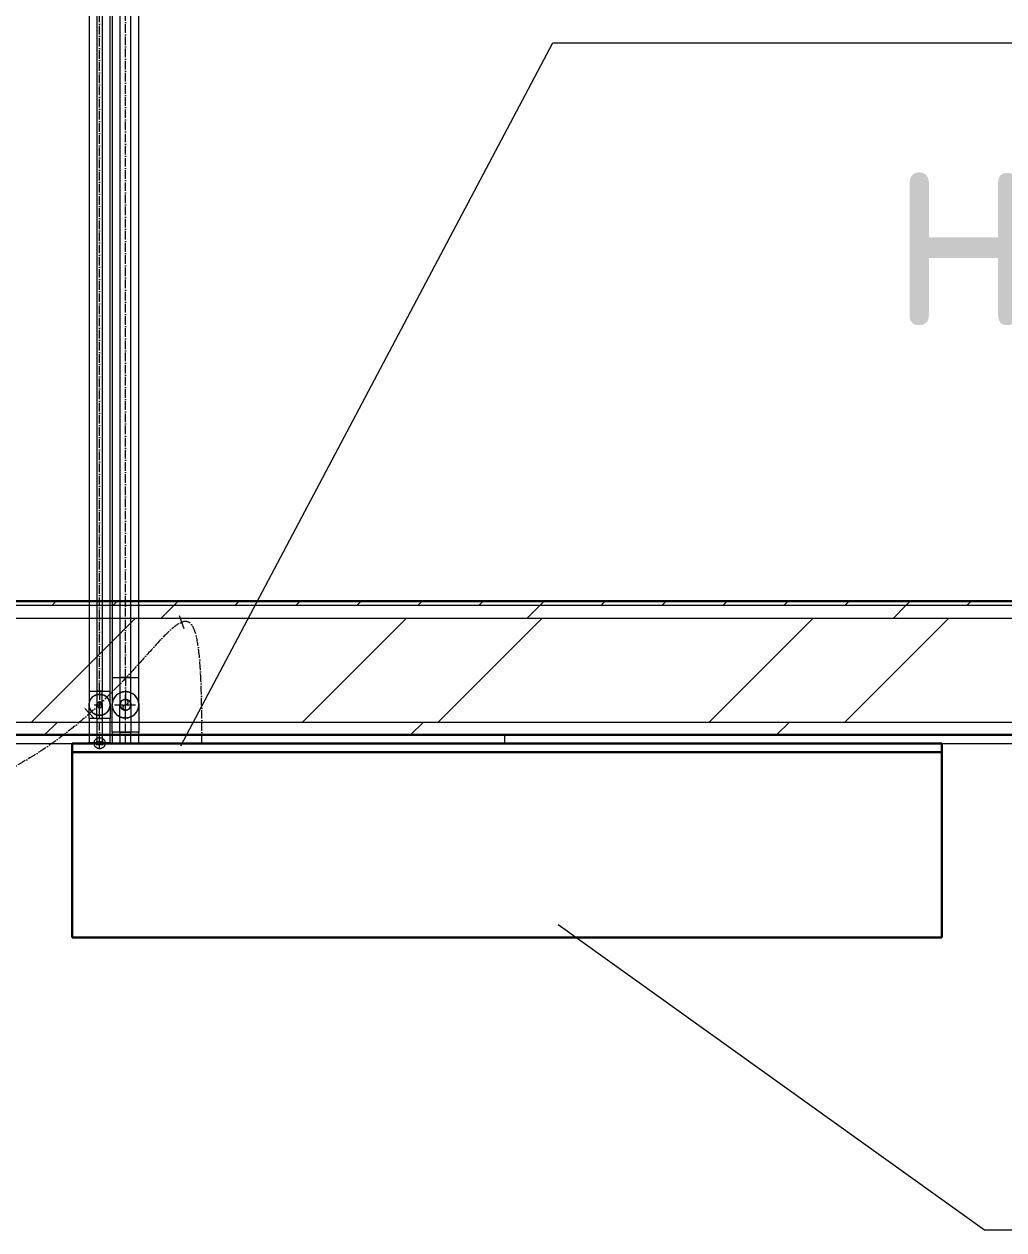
# Model space of a CAD drawing. Header units: millimetres. Extents: x -88595 to 880822, y -1054509 to -148035.
# Drawn here: x 173372 to 174507, y -280621 to -279223 of the extents above; entities that cross this region are included whole.
import ezdxf

# ---------------------------------------------------------------- set-up
doc = ezdxf.new("R2010")
doc.units = ezdxf.units.MM
doc.linetypes.add('$0$ADSK_Осевая', pattern=[14, 10, -2, 0, -2])
doc.linetypes.add('$3$ADSK_Осевая', pattern=[14, 10, -2, 0, -2])
for name, color, linetype, lineweight in [('Аннотация', 7, 'Continuous', 20), ('Изоляция', 7, 'Continuous', 18), ('Марки', 7, 'Continuous', 20), ('Оборудование', 7, 'Continuous', 18), ('Ограждение', 7, 'Continuous', 9), ('Стены наружные', 7, 'Continuous', 18), ('Стены штриховка', 7, 'Continuous', 9), ('Трубопровод', 7, 'Continuous', 18), ('Трубопроводы', 7, 'Continuous', 18)]:
    doc.layers.add(name, color=color, linetype=linetype, lineweight=lineweight)
doc.styles.add('$1$GOST Common', font='GOST_Common.ttf', dxfattribs={"width": 0.9, "height": 250})

# ---------------------------------------------------------------- blocks, each defined once
blk = doc.blocks.new('$0$ADSK_Настенный внутренний блок кондиционера1 - 1U24TL5FRA-A-3264667-В_Координация_1 этаж ОВ3')
at = {"layer": 'Оборудование', "color": 150, "lineweight": 30, "true_color": 0x0080ff}
for p, q in [((504, 0), (-504, 0)), ((-504, 0), (-504, -10)), ((504, -10), (504, 0)), ((-504, 0), (-504, -20)), ((-504, -195), (-504, -10)), ((504, -10), (-504, -10)), ((504, -20), (504, 0)), ((504, -10), (504, -195)), ((-504, -20), (-504, -155)), ((504, -155), (504, -20)), ((-504, -155), (-504, -225)), ((504, -225), (504, -155)), ((-504, -195), (-504, -225)), ((504, -225), (504, -195)), ((-504, -225), (504, -225))]:
    blk.add_line(p, q, dxfattribs=at)
blk = doc.blocks.new('$0$ADSK_МедьПайка_Отвод-гнутая труба - Отвод _гнутая труба_-94627-В_Координация_1 этаж ОВ3')
at = {"layer": 'Трубопроводы', "color": 190, "true_color": 0x8000ff}
for p, q in [((-16488.7, 18357.4), (-16488.7, 18354.2)), ((-16488.7, 18354.2), (-16488.7, 18351.1))]:
    blk.add_line(p, q, dxfattribs=at)
at = {"layer": 'Трубопроводы', "color": 190, "true_color": 0x8000ff, "flags": 128}
for points in [[(-16488.7, 18357.4), (-16488.1, 18357.4), (-16487.5, 18357.4), (-16486.8, 18357.4), (-16486.2, 18357.4), (-16485.6, 18357.4), (-16485, 18357.4), (-16484.3, 18357.4), (-16483.7, 18357.4), (-16483.1, 18357.4), (-16482.5, 18357.4), (-16482, 18357.4), (-16481.4, 18357.4), (-16480.8, 18357.4), (-16480.3, 18357.4), (-16479.8, 18357.4), (-16479.2, 18357.4), (-16478.7, 18357.4), (-16478.3, 18357.4), (-16477.8, 18357.4), (-16477.3, 18357.4), (-16476.9, 18357.4), (-16476.5, 18357.4), (-16476.1, 18357.4), (-16475.7, 18357.4), (-16475.4, 18357.4), (-16475, 18357.4), (-16474.7, 18357.4), (-16474.4, 18357.4), (-16474.2, 18357.4), (-16473.9, 18357.4), (-16473.7, 18357.4), (-16473.5, 18357.4), (-16473.3, 18357.4), (-16473.2, 18357.4), (-16473.1, 18357.4), (-16473, 18357.4), (-16472.9, 18357.4), (-16472.9, 18357.4), (-16472.9, 18357.4)], [(-16476, 18354.2), (-16476, 18354.4), (-16476, 18354.5), (-16476, 18354.6), (-16476, 18354.7), (-16476, 18354.9), (-16475.9, 18355), (-16475.9, 18355.1), (-16475.9, 18355.2), (-16475.8, 18355.4), (-16475.8, 18355.5), (-16475.7, 18355.6), (-16475.7, 18355.7), (-16475.6, 18355.8), (-16475.5, 18355.9), (-16475.5, 18356), (-16475.4, 18356.1), (-16475.3, 18356.2), (-16475.2, 18356.3), (-16475.2, 18356.4), (-16475.1, 18356.5), (-16475, 18356.6), (-16474.9, 18356.7), (-16474.8, 18356.8), (-16474.7, 18356.8), (-16474.6, 18356.9), (-16474.5, 18357), (-16474.3, 18357), (-16474.2, 18357.1), (-16474.1, 18357.1), (-16474, 18357.2), (-16473.9, 18357.2), (-16473.8, 18357.3), (-16473.6, 18357.3), (-16473.5, 18357.3), (-16473.4, 18357.4), (-16473.3, 18357.4), (-16473.1, 18357.4), (-16473, 18357.4), (-16472.9, 18357.4), (-16472.9, 18357.4)], [(-16472.9, 18357.4), (-16472.7, 18357.4), (-16472.6, 18357.4), (-16472.5, 18357.4), (-16472.3, 18357.4), (-16472.2, 18357.3), (-16472.1, 18357.3), (-16472, 18357.3), (-16471.9, 18357.2), (-16471.7, 18357.2), (-16471.6, 18357.2), (-16471.5, 18357.1), (-16471.4, 18357), (-16471.3, 18357), (-16471.2, 18356.9), (-16471.1, 18356.9), (-16471, 18356.8), (-16470.9, 18356.7), (-16470.8, 18356.6), (-16470.7, 18356.5), (-16470.6, 18356.4), (-16470.5, 18356.4), (-16470.4, 18356.3), (-16470.3, 18356.2), (-16470.2, 18356.1), (-16470.2, 18355.9), (-16470.1, 18355.8), (-16470.1, 18355.7), (-16470, 18355.6), (-16469.9, 18355.5), (-16469.9, 18355.4), (-16469.8, 18355.3), (-16469.8, 18355.1), (-16469.8, 18355), (-16469.7, 18354.9), (-16469.7, 18354.8), (-16469.7, 18354.6), (-16469.7, 18354.5), (-16469.7, 18354.4), (-16469.7, 18354.3), (-16469.7, 18354.2)], [(-16472.9, 18351.1), (-16472.9, 18351.1), (-16472.9, 18351.1), (-16473, 18351.1), (-16473.1, 18351.1), (-16473.2, 18351.1), (-16473.3, 18351.1), (-16473.5, 18351.1), (-16473.7, 18351.1), (-16473.9, 18351.1), (-16474.1, 18351.1), (-16474.4, 18351.1), (-16474.6, 18351.1), (-16474.9, 18351.1), (-16475.3, 18351.1), (-16475.6, 18351.1), (-16476, 18351.1), (-16476.4, 18351.1), (-16476.8, 18351.1), (-16477.2, 18351.1), (-16477.7, 18351.1), (-16478.1, 18351.1), (-16478.6, 18351.1), (-16479.1, 18351.1), (-16479.6, 18351.1), (-16480.1, 18351.1), (-16480.7, 18351.1), (-16481.2, 18351.1), (-16481.8, 18351.1), (-16482.4, 18351.1), (-16483, 18351.1), (-16483.6, 18351.1), (-16484.2, 18351.1), (-16484.8, 18351.1), (-16485.4, 18351.1), (-16486, 18351.1), (-16486.7, 18351.1), (-16487.3, 18351.1), (-16487.9, 18351.1), (-16488.6, 18351.1), (-16488.7, 18351.1)], [(-16472.9, 18351.1), (-16473, 18351.1), (-16473.1, 18351.1), (-16473.2, 18351.1), (-16473.4, 18351.1), (-16473.5, 18351.1), (-16473.6, 18351.1), (-16473.7, 18351.2), (-16473.8, 18351.2), (-16474, 18351.3), (-16474.1, 18351.3), (-16474.2, 18351.4), (-16474.3, 18351.4), (-16474.4, 18351.5), (-16474.5, 18351.5), (-16474.6, 18351.6), (-16474.7, 18351.7), (-16474.8, 18351.8), (-16474.9, 18351.8), (-16475, 18351.9), (-16475.1, 18352), (-16475.2, 18352.1), (-16475.3, 18352.2), (-16475.4, 18352.3), (-16475.5, 18352.4), (-16475.5, 18352.5), (-16475.6, 18352.6), (-16475.7, 18352.7), (-16475.7, 18352.8), (-16475.8, 18353), (-16475.8, 18353.1), (-16475.9, 18353.2), (-16475.9, 18353.3), (-16475.9, 18353.4), (-16476, 18353.6), (-16476, 18353.7), (-16476, 18353.8), (-16476, 18353.9), (-16476, 18354.1), (-16476, 18354.2), (-16476, 18354.2)], [(-16469.7, 18354.2), (-16469.7, 18354.1), (-16469.7, 18354), (-16469.7, 18353.9), (-16469.7, 18353.7), (-16469.7, 18353.6), (-16469.8, 18353.5), (-16469.8, 18353.4), (-16469.8, 18353.2), (-16469.9, 18353.1), (-16469.9, 18353), (-16470, 18352.9), (-16470, 18352.8), (-16470.1, 18352.7), (-16470.2, 18352.5), (-16470.2, 18352.4), (-16470.3, 18352.3), (-16470.4, 18352.2), (-16470.5, 18352.1), (-16470.5, 18352), (-16470.6, 18352), (-16470.7, 18351.9), (-16470.8, 18351.8), (-16470.9, 18351.7), (-16471, 18351.6), (-16471.1, 18351.6), (-16471.2, 18351.5), (-16471.4, 18351.4), (-16471.5, 18351.4), (-16471.6, 18351.3), (-16471.7, 18351.3), (-16471.8, 18351.2), (-16471.9, 18351.2), (-16472.1, 18351.2), (-16472.2, 18351.1), (-16472.3, 18351.1), (-16472.4, 18351.1), (-16472.6, 18351.1), (-16472.7, 18351.1), (-16472.8, 18351.1), (-16472.9, 18351.1)]]:
    blk.add_lwpolyline(points, dxfattribs=at)
at = {"layer": 'Трубопроводы', "color": 190, "true_color": 0x8000ff}
for radius, start, end in [(3.18, 0, 180), (3.17, 180, 0)]:
    blk.add_arc((-16472.9, 18354.2), radius, start, end, dxfattribs=at)
blk = doc.blocks.new('$0$ADSK_МедьПайка_Отвод-гнутая труба - Отвод _гнутая труба_-V37-В_Координация_1 этаж ОВ3')
at = {"layer": 'Трубопроводы', "color": 190, "true_color": 0x8000ff}
for p, q in [((-4816, 18338.4), (-4812.9, 18338.4)), ((-4812.9, 18338.4), (-4809.7, 18338.4))]:
    blk.add_line(p, q, dxfattribs=at)
at = {"layer": 'Трубопроводы', "color": 190, "true_color": 0x8000ff, "flags": 128}
for points in [[(-4816, 18354.2), (-4816, 18354.2), (-4816, 18354.2), (-4816, 18354.1), (-4816, 18354), (-4816, 18353.9), (-4816, 18353.8), (-4816, 18353.6), (-4816, 18353.4), (-4816, 18353.2), (-4816, 18353), (-4816, 18352.7), (-4816, 18352.4), (-4816, 18352.1), (-4816, 18351.8), (-4816, 18351.5), (-4816, 18351.1), (-4816, 18350.7), (-4816, 18350.3), (-4816, 18349.9), (-4816, 18349.4), (-4816, 18349), (-4816, 18348.5), (-4816, 18348), (-4816, 18347.5), (-4816, 18346.9), (-4816, 18346.4), (-4816, 18345.8), (-4816, 18345.3), (-4816, 18344.7), (-4816, 18344.1), (-4816, 18343.5), (-4816, 18342.9), (-4816, 18342.3), (-4816, 18341.7), (-4816, 18341.1), (-4816, 18340.4), (-4816, 18339.8), (-4816, 18339.2), (-4816, 18338.5), (-4816, 18338.4)], [(-4809.7, 18338.4), (-4809.7, 18339), (-4809.7, 18339.6), (-4809.7, 18340.3), (-4809.7, 18340.9), (-4809.7, 18341.5), (-4809.7, 18342.1), (-4809.7, 18342.7), (-4809.7, 18343.4), (-4809.7, 18344), (-4809.7, 18344.5), (-4809.7, 18345.1), (-4809.7, 18345.7), (-4809.7, 18346.2), (-4809.7, 18346.8), (-4809.7, 18347.3), (-4809.7, 18347.8), (-4809.7, 18348.3), (-4809.7, 18348.8), (-4809.7, 18349.3), (-4809.7, 18349.7), (-4809.7, 18350.2), (-4809.7, 18350.6), (-4809.7, 18351), (-4809.7, 18351.4), (-4809.7, 18351.7), (-4809.7, 18352), (-4809.7, 18352.4), (-4809.7, 18352.6), (-4809.7, 18352.9), (-4809.7, 18353.2), (-4809.7, 18353.4), (-4809.7, 18353.6), (-4809.7, 18353.7), (-4809.7, 18353.9), (-4809.7, 18354), (-4809.7, 18354.1), (-4809.7, 18354.2), (-4809.7, 18354.2), (-4809.7, 18354.2)]]:
    blk.add_lwpolyline(points, dxfattribs=at)
at = {"layer": 'Трубопроводы', "color": 190, "true_color": 0x8000ff}
for radius, start, end in [(3.17, 90, 270), (3.18, 270, 90)]:
    blk.add_arc((-4812.9, 18354.2), radius, start, end, dxfattribs=at)
blk = doc.blocks.new('$0$ADSK_МедьПайка_Отвод-гнутая труба - Отвод _гнутая труба_-3260024-В_Координация_1 этаж ОВ3')
at = {"layer": 'Трубопроводы', "color": 134, "true_color": 0x00a6a6}
for p, q in [((-16459.6, 18290.6), (-16459.6, 18284.2)), ((-16459.6, 18284.2), (-16459.6, 18277.9))]:
    blk.add_line(p, q, dxfattribs=at)
at = {"layer": 'Трубопроводы', "color": 134, "true_color": 0x00a6a6, "flags": 128}
for points in [[(-16459.6, 18290.6), (-16458.3, 18290.6), (-16457.1, 18290.6), (-16455.8, 18290.6), (-16454.5, 18290.6), (-16453.3, 18290.6), (-16452.1, 18290.6), (-16450.8, 18290.6), (-16449.6, 18290.6), (-16448.4, 18290.6), (-16447.2, 18290.6), (-16446.1, 18290.6), (-16444.9, 18290.6), (-16443.8, 18290.6), (-16442.7, 18290.6), (-16441.7, 18290.6), (-16440.6, 18290.6), (-16439.6, 18290.6), (-16438.7, 18290.6), (-16437.7, 18290.6), (-16436.8, 18290.6), (-16436, 18290.6), (-16435.1, 18290.6), (-16434.3, 18290.6), (-16433.6, 18290.6), (-16432.9, 18290.6), (-16432.2, 18290.6), (-16431.6, 18290.6), (-16431, 18290.6), (-16430.5, 18290.6), (-16430, 18290.6), (-16429.6, 18290.6), (-16429.2, 18290.6), (-16428.8, 18290.6), (-16428.6, 18290.6), (-16428.3, 18290.6), (-16428.1, 18290.6), (-16428, 18290.6), (-16427.9, 18290.6), (-16427.9, 18290.6)], [(-16434.2, 18284.2), (-16434.2, 18284.5), (-16434.2, 18284.7), (-16434.2, 18285), (-16434.1, 18285.2), (-16434.1, 18285.5), (-16434, 18285.7), (-16434, 18286), (-16433.9, 18286.2), (-16433.8, 18286.5), (-16433.7, 18286.7), (-16433.6, 18286.9), (-16433.5, 18287.2), (-16433.4, 18287.4), (-16433.2, 18287.6), (-16433.1, 18287.8), (-16432.9, 18288), (-16432.8, 18288.2), (-16432.6, 18288.4), (-16432.5, 18288.6), (-16432.3, 18288.8), (-16432.1, 18289), (-16431.9, 18289.1), (-16431.7, 18289.3), (-16431.5, 18289.4), (-16431.3, 18289.6), (-16431.1, 18289.7), (-16430.8, 18289.8), (-16430.6, 18289.9), (-16430.4, 18290.1), (-16430.2, 18290.2), (-16429.9, 18290.2), (-16429.7, 18290.3), (-16429.4, 18290.4), (-16429.2, 18290.4), (-16428.9, 18290.5), (-16428.7, 18290.5), (-16428.4, 18290.6), (-16428.2, 18290.6), (-16427.9, 18290.6), (-16427.9, 18290.6)], [(-16427.9, 18290.6), (-16427.6, 18290.6), (-16427.3, 18290.6), (-16427.1, 18290.5), (-16426.8, 18290.5), (-16426.6, 18290.5), (-16426.3, 18290.4), (-16426.1, 18290.3), (-16425.9, 18290.3), (-16425.6, 18290.2), (-16425.4, 18290.1), (-16425.1, 18290), (-16424.9, 18289.9), (-16424.7, 18289.7), (-16424.5, 18289.6), (-16424.3, 18289.5), (-16424.1, 18289.3), (-16423.9, 18289.2), (-16423.7, 18289), (-16423.5, 18288.8), (-16423.3, 18288.7), (-16423.1, 18288.5), (-16423, 18288.3), (-16422.8, 18288.1), (-16422.6, 18287.9), (-16422.5, 18287.7), (-16422.4, 18287.4), (-16422.3, 18287.2), (-16422.1, 18287), (-16422, 18286.8), (-16421.9, 18286.5), (-16421.8, 18286.3), (-16421.8, 18286.1), (-16421.7, 18285.8), (-16421.6, 18285.6), (-16421.6, 18285.3), (-16421.6, 18285.1), (-16421.5, 18284.8), (-16421.5, 18284.6), (-16421.5, 18284.3), (-16421.5, 18284.2)], [(-16427.9, 18277.9), (-16427.9, 18277.9), (-16428, 18277.9), (-16428.1, 18277.9), (-16428.3, 18277.9), (-16428.5, 18277.9), (-16428.8, 18277.9), (-16429.1, 18277.9), (-16429.5, 18277.9), (-16429.9, 18277.9), (-16430.4, 18277.9), (-16430.9, 18277.9), (-16431.4, 18277.9), (-16432, 18277.9), (-16432.7, 18277.9), (-16433.4, 18277.9), (-16434.1, 18277.9), (-16434.9, 18277.9), (-16435.7, 18277.9), (-16436.6, 18277.9), (-16437.5, 18277.9), (-16438.4, 18277.9), (-16439.4, 18277.9), (-16440.4, 18277.9), (-16441.4, 18277.9), (-16442.4, 18277.9), (-16443.5, 18277.9), (-16444.6, 18277.9), (-16445.8, 18277.9), (-16446.9, 18277.9), (-16448.1, 18277.9), (-16449.3, 18277.9), (-16450.5, 18277.9), (-16451.7, 18277.9), (-16453, 18277.9), (-16454.2, 18277.9), (-16455.5, 18277.9), (-16456.7, 18277.9), (-16458, 18277.9), (-16459.3, 18277.9), (-16459.6, 18277.9)], [(-16427.9, 18277.9), (-16428.1, 18277.9), (-16428.4, 18277.9), (-16428.6, 18277.9), (-16428.9, 18278), (-16429.1, 18278), (-16429.4, 18278.1), (-16429.6, 18278.1), (-16429.8, 18278.2), (-16430.1, 18278.3), (-16430.3, 18278.4), (-16430.6, 18278.5), (-16430.8, 18278.6), (-16431, 18278.7), (-16431.2, 18278.9), (-16431.4, 18279), (-16431.6, 18279.1), (-16431.8, 18279.3), (-16432, 18279.5), (-16432.2, 18279.6), (-16432.4, 18279.8), (-16432.6, 18280), (-16432.7, 18280.2), (-16432.9, 18280.4), (-16433.1, 18280.6), (-16433.2, 18280.8), (-16433.3, 18281), (-16433.5, 18281.2), (-16433.6, 18281.5), (-16433.7, 18281.7), (-16433.8, 18281.9), (-16433.9, 18282.2), (-16433.9, 18282.4), (-16434, 18282.7), (-16434.1, 18282.9), (-16434.1, 18283.2), (-16434.1, 18283.4), (-16434.2, 18283.7), (-16434.2, 18283.9), (-16434.2, 18284.2), (-16434.2, 18284.2)], [(-16421.5, 18284.2), (-16421.5, 18284), (-16421.5, 18283.7), (-16421.5, 18283.5), (-16421.6, 18283.2), (-16421.6, 18283), (-16421.7, 18282.7), (-16421.7, 18282.5), (-16421.8, 18282.2), (-16421.9, 18282), (-16422, 18281.8), (-16422.1, 18281.5), (-16422.2, 18281.3), (-16422.3, 18281.1), (-16422.5, 18280.9), (-16422.6, 18280.6), (-16422.8, 18280.4), (-16422.9, 18280.2), (-16423.1, 18280), (-16423.2, 18279.9), (-16423.4, 18279.7), (-16423.6, 18279.5), (-16423.8, 18279.3), (-16424, 18279.2), (-16424.2, 18279), (-16424.4, 18278.9), (-16424.6, 18278.8), (-16424.9, 18278.6), (-16425.1, 18278.5), (-16425.3, 18278.4), (-16425.5, 18278.3), (-16425.8, 18278.2), (-16426, 18278.1), (-16426.3, 18278.1), (-16426.5, 18278), (-16426.8, 18278), (-16427, 18277.9), (-16427.3, 18277.9), (-16427.5, 18277.9), (-16427.8, 18277.9), (-16427.9, 18277.9)]]:
    blk.add_lwpolyline(points, dxfattribs=at)
at = {"layer": 'Трубопроводы', "color": 134, "true_color": 0x00a6a6}
for start, end in [(0, 180), (180, 0)]:
    blk.add_arc((-16427.9, 18284.2), 6.35, start, end, dxfattribs=at)
blk = doc.blocks.new('$0$ADSK_МедьПайка_Отвод-гнутая труба - Отвод _гнутая труба_-V35-В_Координация_1 этаж ОВ3')
at = {"layer": 'Трубопроводы', "color": 134, "true_color": 0x00a6a6}
for p, q in [((-16434.2, 18252.5), (-16427.9, 18252.5)), ((-16427.9, 18252.5), (-16421.5, 18252.5))]:
    blk.add_line(p, q, dxfattribs=at)
at = {"layer": 'Трубопроводы', "color": 134, "true_color": 0x00a6a6, "flags": 128}
for points in [[(-16434.2, 18284.2), (-16434.2, 18284.2), (-16434.2, 18284.1), (-16434.2, 18284), (-16434.2, 18283.8), (-16434.2, 18283.6), (-16434.2, 18283.3), (-16434.2, 18283), (-16434.2, 18282.6), (-16434.2, 18282.2), (-16434.2, 18281.7), (-16434.2, 18281.2), (-16434.2, 18280.6), (-16434.2, 18280), (-16434.2, 18279.4), (-16434.2, 18278.7), (-16434.2, 18277.9), (-16434.2, 18277.2), (-16434.2, 18276.4), (-16434.2, 18275.5), (-16434.2, 18274.6), (-16434.2, 18273.7), (-16434.2, 18272.7), (-16434.2, 18271.7), (-16434.2, 18270.7), (-16434.2, 18269.6), (-16434.2, 18268.6), (-16434.2, 18267.4), (-16434.2, 18266.3), (-16434.2, 18265.2), (-16434.2, 18264), (-16434.2, 18262.8), (-16434.2, 18261.6), (-16434.2, 18260.4), (-16434.2, 18259.1), (-16434.2, 18257.9), (-16434.2, 18256.6), (-16434.2, 18255.4), (-16434.2, 18254.1), (-16434.2, 18252.8), (-16434.2, 18252.5)], [(-16421.5, 18252.5), (-16421.5, 18253.8), (-16421.5, 18255), (-16421.5, 18256.3), (-16421.5, 18257.5), (-16421.5, 18258.8), (-16421.5, 18260), (-16421.5, 18261.3), (-16421.5, 18262.5), (-16421.5, 18263.7), (-16421.5, 18264.8), (-16421.5, 18266), (-16421.5, 18267.1), (-16421.5, 18268.3), (-16421.5, 18269.3), (-16421.5, 18270.4), (-16421.5, 18271.4), (-16421.5, 18272.4), (-16421.5, 18273.4), (-16421.5, 18274.4), (-16421.5, 18275.3), (-16421.5, 18276.1), (-16421.5, 18277), (-16421.5, 18277.7), (-16421.5, 18278.5), (-16421.5, 18279.2), (-16421.5, 18279.9), (-16421.5, 18280.5), (-16421.5, 18281.1), (-16421.5, 18281.6), (-16421.5, 18282.1), (-16421.5, 18282.5), (-16421.5, 18282.9), (-16421.5, 18283.2), (-16421.5, 18283.5), (-16421.5, 18283.8), (-16421.5, 18284), (-16421.5, 18284.1), (-16421.5, 18284.2), (-16421.5, 18284.2)]]:
    blk.add_lwpolyline(points, dxfattribs=at)
at = {"layer": 'Трубопроводы', "color": 134, "true_color": 0x00a6a6}
for start, end in [(90, 270), (270, 90)]:
    blk.add_arc((-16427.9, 18284.2), 6.35, start, end, dxfattribs=at)
blk = doc.blocks.new('$0$ADSK_M_Оборудование1 - ADSK_Марка_15-3198495-В_Координация_1 этаж ОВ3')
at = {"layer": 'Марки'}
blk.add_line((-3.5, 0), (3.5, 0), dxfattribs=at)
blk = doc.blocks.new('$0$ADSK_Аннотация_Текст_сВыноской - Текст с выноской-3264166-В_Координация_1 этаж ОВ3')
at = {"layer": 'Аннотация'}
blk.add_line((-8, 0), (8, 0), dxfattribs=at)
blk = doc.blocks.new('1 этаж')
at = {"layer": 'Ограждение'}
h = blk.add_hatch(dxfattribs=at)
h.set_pattern_fill('FP_35', color=256, style=0, pattern_type=2)
h.set_pattern_definition([(0, (215928.7, 665542.34), (0, 600), []), (90, (215928.7, 665542.34), (-600, 4e-14), [])])
h.paths.add_polyline_path([(211252.7, 648257.6), (211252.7, 648267.6), (208132.7, 648267.6), (208132.7, 648257.6), (208548.6, 648257.6)])
for p, q in [((208132.7, 648257.6), (211252.7, 648257.6)), ((208137.7, 648257.6), (211247.7, 648257.6))]:
    blk.add_line(p, q, dxfattribs=at)
at = {"layer": 'Стены наружные', "lineweight": 30}
for p, q in [((211252.7, 648422.6), (208132.7, 648422.6)), ((208132.7, 648267.6), (211252.7, 648267.6))]:
    blk.add_line(p, q, dxfattribs=at)
at = {"layer": 'Стены наружные', "linetype": 'Continuous', "lineweight": 9}
for p, q in [((209533.4, 648417.6), (209538.4, 648422.6)), ((209604.1, 648417.6), (209609.1, 648422.6)), ((209659.8, 648402.6), (209674.8, 648417.6)), ((209674.8, 648417.6), (209679.8, 648422.6)), ((209745.5, 648417.6), (209750.5, 648422.6)), ((209816.2, 648417.6), (209821.2, 648422.6)), ((209887, 648417.6), (209892, 648422.6)), ((209957.7, 648417.6), (209962.7, 648422.6)), ((210028.4, 648417.6), (210033.4, 648422.6)), ((210084.1, 648402.6), (210099.1, 648417.6)), ((210099.1, 648417.6), (210104.1, 648422.6)), ((210169.8, 648417.6), (210174.8, 648422.6)), ((210240.5, 648417.6), (210245.5, 648422.6)), ((210311.2, 648417.6), (210316.2, 648422.6)), ((210381.9, 648417.6), (210386.9, 648422.6)), ((210452.6, 648417.6), (210457.6, 648422.6)), ((210508.4, 648402.6), (210523.4, 648417.6)), ((210523.4, 648417.6), (210528.4, 648422.6)), ((210594.1, 648417.6), (210599.1, 648422.6)), ((209509.8, 648282.6), (209629.8, 648402.6)), ((209824.1, 648282.6), (209944.1, 648402.6)), ((209981.2, 648282.6), (210101.2, 648402.6)), ((210295.5, 648282.6), (210415.5, 648402.6)), ((210452.7, 648282.6), (210572.7, 648402.6)), ((209524.8, 648267.6), (209539.8, 648282.6)), ((209949.1, 648267.6), (209964.1, 648282.6)), ((210373.4, 648267.6), (210388.4, 648282.6))]:
    blk.add_line(p, q, dxfattribs=at)
at = {"layer": 'Стены штриховка'}
for p, q in [((211252.7, 648417.6), (208132.7, 648417.6)), ((211252.7, 648402.6), (208132.7, 648402.6)), ((208117.7, 648282.6), (211252.7, 648282.6))]:
    blk.add_line(p, q, dxfattribs=at)

msp = doc.modelspace()

# ---------------------------------------------------------------- linework, layer by layer
at = {"layer": 'Аннотация'}
msp.add_line((173553.4, -280059.4), (173984.7, -279244.6), dxfattribs=at)
at = {"layer": 'Изоляция', "color": 190, "true_color": 0x8000ff}
for p, q in [((173447.1, -275127.8), (173447.1, -279996.1)), ((173471.5, -279996.1), (173471.5, -275127.8)), ((173447.1, -279996.1), (173471.5, -279996.1)), ((173447.1, -280027.8), (173447.1, -280055.9)), ((173471.5, -280027.8), (173447.1, -280027.8)), ((173471.5, -280055.9), (173471.5, -280027.8)), ((173446.3, -280055.9), (173446.3, -280056.9)), ((173472.3, -280055.9), (173446.3, -280055.9)), ((173446.3, -280056.9), (173472.3, -280056.9)), ((173472.3, -280056.9), (173472.3, -280055.9))]:
    msp.add_line(p, q, dxfattribs=at)
at = {"layer": 'Изоляция', "color": 134, "true_color": 0x00a6a6}
for p, q in [((173473.9, -275243.7), (173473.9, -279980.2)), ((173504.6, -279980.2), (173504.6, -275243.7)), ((173473.9, -279980.2), (173504.6, -279980.2)), ((173473.9, -280043.7), (173473.9, -280056.9)), ((173504.6, -280043.7), (173473.9, -280043.7)), ((173504.6, -280056.9), (173504.6, -280043.7)), ((173473.9, -280056.9), (173504.6, -280056.9))]:
    msp.add_line(p, q, dxfattribs=at)
at = {"layer": 'Изоляция', "color": 134, "true_color": 0x00a6a6, "flags": 128}
for points in [[(173473.9, -279980.2), (173473.9, -279981.5), (173473.9, -279982.7), (173473.9, -279984), (173473.9, -279985.2), (173473.9, -279986.5), (173473.9, -279987.7), (173473.9, -279989), (173473.9, -279990.2), (173473.9, -279991.4), (173473.9, -279992.5), (173473.9, -279993.7), (173473.9, -279994.8), (173473.9, -279996), (173473.9, -279997), (173473.9, -279998.1), (173473.9, -279999.1), (173473.9, -280000.1), (173473.9, -280001.1), (173473.9, -280002.1), (173473.9, -280003), (173473.9, -280003.8), (173473.9, -280004.7), (173473.9, -280005.4), (173473.9, -280006.2), (173473.9, -280006.9), (173473.9, -280007.6), (173473.9, -280008.2), (173473.9, -280008.8), (173473.9, -280009.3), (173473.9, -280009.8), (173473.9, -280010.2), (173473.9, -280010.6), (173473.9, -280010.9), (173473.9, -280011.2), (173473.9, -280011.5), (173473.9, -280011.7), (173473.9, -280011.8), (173473.9, -280011.9), (173473.9, -280011.9)], [(173504.6, -280011.9), (173504.6, -280011.9), (173504.6, -280011.8), (173504.6, -280011.7), (173504.6, -280011.5), (173504.6, -280011.3), (173504.6, -280011), (173504.6, -280010.7), (173504.6, -280010.3), (173504.6, -280009.9), (173504.6, -280009.4), (173504.6, -280008.9), (173504.6, -280008.3), (173504.6, -280007.7), (173504.6, -280007.1), (173504.6, -280006.4), (173504.6, -280005.6), (173504.6, -280004.9), (173504.6, -280004.1), (173504.6, -280003.2), (173504.6, -280002.3), (173504.6, -280001.4), (173504.6, -280000.4), (173504.6, -279999.4), (173504.6, -279998.4), (173504.6, -279997.3), (173504.6, -279996.3), (173504.6, -279995.1), (173504.6, -279994), (173504.6, -279992.9), (173504.6, -279991.7), (173504.6, -279990.5), (173504.6, -279989.3), (173504.6, -279988.1), (173504.6, -279986.8), (173504.6, -279985.6), (173504.6, -279984.3), (173504.6, -279983.1), (173504.6, -279981.8), (173504.6, -279980.5), (173504.6, -279980.2)], [(173473.9, -280011.9), (173474, -280011.3), (173474, -280010.7), (173474.1, -280010.1), (173474.1, -280009.5), (173474.2, -280008.9), (173474.4, -280008.3), (173474.5, -280007.7), (173474.7, -280007.1), (173474.9, -280006.5), (173475.2, -280006), (173475.4, -280005.4), (173475.7, -280004.8), (173476, -280004.3), (173476.3, -280003.8), (173476.6, -280003.3), (173477, -280002.8), (173477.4, -280002.3), (173477.8, -280001.8), (173478.2, -280001.4), (173478.6, -280000.9), (173479, -280000.5), (173479.5, -280000.1), (173480, -279999.7), (173480.5, -279999.4), (173481, -279999), (173481.5, -279998.7), (173482.1, -279998.4), (173482.6, -279998.1), (173483.2, -279997.9), (173483.7, -279997.6), (173484.3, -279997.4), (173484.9, -279997.2), (173485.5, -279997.1), (173486.1, -279996.9), (173486.7, -279996.8), (173487.3, -279996.7), (173487.9, -279996.6), (173488.5, -279996.6), (173489.1, -279996.6), (173489.3, -279996.6)], [(173489.3, -279996.6), (173489.9, -279996.6), (173490.5, -279996.6), (173491.1, -279996.7), (173491.7, -279996.8), (173492.3, -279996.9), (173492.9, -279997), (173493.5, -279997.2), (173494.1, -279997.4), (173494.7, -279997.6), (173495.3, -279997.8), (173495.8, -279998), (173496.4, -279998.3), (173496.9, -279998.6), (173497.4, -279998.9), (173498, -279999.3), (173498.5, -279999.6), (173498.9, -280000), (173499.4, -280000.4), (173499.9, -280000.8), (173500.3, -280001.2), (173500.7, -280001.7), (173501.1, -280002.2), (173501.5, -280002.6), (173501.9, -280003.1), (173502.2, -280003.6), (173502.5, -280004.2), (173502.8, -280004.7), (173503.1, -280005.2), (173503.4, -280005.8), (173503.6, -280006.4), (173503.8, -280006.9), (173504, -280007.5), (173504.2, -280008.1), (173504.3, -280008.7), (173504.4, -280009.3), (173504.5, -280009.9), (173504.6, -280010.5), (173504.6, -280011.2), (173504.6, -280011.8), (173504.6, -280011.9)], [(173489.3, -280027.3), (173488.7, -280027.3), (173488.1, -280027.2), (173487.5, -280027.2), (173486.8, -280027.1), (173486.2, -280027), (173485.6, -280026.8), (173485.1, -280026.7), (173484.5, -280026.5), (173483.9, -280026.3), (173483.3, -280026.1), (173482.8, -280025.8), (173482.2, -280025.5), (173481.7, -280025.3), (173481.1, -280024.9), (173480.6, -280024.6), (173480.1, -280024.2), (173479.6, -280023.9), (173479.2, -280023.5), (173478.7, -280023.1), (173478.3, -280022.6), (173477.9, -280022.2), (173477.5, -280021.7), (173477.1, -280021.2), (173476.7, -280020.7), (173476.4, -280020.2), (173476.1, -280019.7), (173475.8, -280019.2), (173475.5, -280018.6), (173475.2, -280018.1), (173475, -280017.5), (173474.8, -280016.9), (173474.6, -280016.3), (173474.4, -280015.7), (173474.3, -280015.1), (173474.2, -280014.5), (173474.1, -280013.9), (173474, -280013.3), (173474, -280012.7), (173473.9, -280012.1), (173473.9, -280011.9)], [(173473.9, -280043.7), (173473.9, -280042.4), (173473.9, -280041.1), (173473.9, -280039.9), (173473.9, -280038.6), (173473.9, -280037.4), (173473.9, -280036.1), (173473.9, -280034.9), (173473.9, -280033.7), (173473.9, -280032.5), (173473.9, -280031.3), (173473.9, -280030.2), (173473.9, -280029), (173473.9, -280027.9), (173473.9, -280026.8), (173473.9, -280025.8), (173473.9, -280024.7), (173473.9, -280023.7), (173473.9, -280022.7), (173473.9, -280021.8), (173473.9, -280020.9), (173473.9, -280020), (173473.9, -280019.2), (173473.9, -280018.4), (173473.9, -280017.7), (173473.9, -280017), (173473.9, -280016.3), (173473.9, -280015.7), (173473.9, -280015.1), (173473.9, -280014.6), (173473.9, -280014.1), (173473.9, -280013.7), (173473.9, -280013.3), (173473.9, -280012.9), (173473.9, -280012.6), (173473.9, -280012.4), (173473.9, -280012.2), (173473.9, -280012.1), (173473.9, -280012), (173473.9, -280011.9)], [(173504.6, -280011.9), (173504.6, -280012.5), (173504.6, -280013.2), (173504.5, -280013.8), (173504.4, -280014.4), (173504.3, -280015), (173504.2, -280015.6), (173504, -280016.2), (173503.9, -280016.8), (173503.7, -280017.3), (173503.4, -280017.9), (173503.2, -280018.5), (173502.9, -280019), (173502.6, -280019.6), (173502.3, -280020.1), (173502, -280020.6), (173501.6, -280021.1), (173501.2, -280021.6), (173500.8, -280022.1), (173500.4, -280022.5), (173500, -280022.9), (173499.5, -280023.4), (173499.1, -280023.8), (173498.6, -280024.1), (173498.1, -280024.5), (173497.6, -280024.8), (173497.1, -280025.2), (173496.5, -280025.5), (173496, -280025.7), (173495.4, -280026), (173494.9, -280026.2), (173494.3, -280026.4), (173493.7, -280026.6), (173493.1, -280026.8), (173492.5, -280026.9), (173491.9, -280027.1), (173491.3, -280027.2), (173490.7, -280027.2), (173490.1, -280027.3), (173489.5, -280027.3), (173489.3, -280027.3)], [(173504.6, -280011.9), (173504.6, -280012), (173504.6, -280012), (173504.6, -280012.2), (173504.6, -280012.3), (173504.6, -280012.6), (173504.6, -280012.8), (173504.6, -280013.2), (173504.6, -280013.5), (173504.6, -280014), (173504.6, -280014.4), (173504.6, -280015), (173504.6, -280015.5), (173504.6, -280016.1), (173504.6, -280016.8), (173504.6, -280017.5), (173504.6, -280018.2), (173504.6, -280019), (173504.6, -280019.8), (173504.6, -280020.7), (173504.6, -280021.6), (173504.6, -280022.5), (173504.6, -280023.5), (173504.6, -280024.4), (173504.6, -280025.5), (173504.6, -280026.5), (173504.6, -280027.6), (173504.6, -280028.7), (173504.6, -280029.8), (173504.6, -280031), (173504.6, -280032.2), (173504.6, -280033.4), (173504.6, -280034.6), (173504.6, -280035.8), (173504.6, -280037), (173504.6, -280038.3), (173504.6, -280039.5), (173504.6, -280040.8), (173504.6, -280042.1), (173504.6, -280043.3), (173504.6, -280043.7)]]:
    msp.add_lwpolyline(points, dxfattribs=at)
at = {"layer": 'Изоляция', "color": 190, "true_color": 0x8000ff, "flags": 128}
for points in [[(173447.1, -279996.1), (173447.1, -279996.7), (173447.1, -279997.3), (173447.1, -279998), (173447.1, -279998.6), (173447.1, -279999.2), (173447.1, -279999.8), (173447.1, -280000.4), (173447.1, -280001.1), (173447.1, -280001.6), (173447.1, -280002.2), (173447.1, -280002.8), (173447.1, -280003.4), (173447.1, -280003.9), (173447.1, -280004.5), (173447.1, -280005), (173447.1, -280005.5), (173447.1, -280006), (173447.1, -280006.5), (173447.1, -280007), (173447.1, -280007.4), (173447.1, -280007.9), (173447.1, -280008.3), (173447.1, -280008.7), (173447.1, -280009.1), (173447.1, -280009.4), (173447.1, -280009.7), (173447.1, -280010.1), (173447.1, -280010.3), (173447.1, -280010.6), (173447.1, -280010.9), (173447.1, -280011.1), (173447.1, -280011.3), (173447.1, -280011.4), (173447.1, -280011.6), (173447.1, -280011.7), (173447.1, -280011.8), (173447.1, -280011.9), (173447.1, -280011.9), (173447.1, -280011.9)], [(173471.5, -280011.9), (173471.5, -280011.9), (173471.5, -280011.9), (173471.5, -280011.8), (173471.5, -280011.7), (173471.5, -280011.6), (173471.5, -280011.5), (173471.5, -280011.3), (173471.5, -280011.1), (173471.5, -280010.9), (173471.5, -280010.7), (173471.5, -280010.4), (173471.5, -280010.1), (173471.5, -280009.8), (173471.5, -280009.5), (173471.5, -280009.2), (173471.5, -280008.8), (173471.5, -280008.4), (173471.5, -280008), (173471.5, -280007.6), (173471.5, -280007.1), (173471.5, -280006.7), (173471.5, -280006.2), (173471.5, -280005.7), (173471.5, -280005.2), (173471.5, -280004.6), (173471.5, -280004.1), (173471.5, -280003.5), (173471.5, -280003), (173471.5, -280002.4), (173471.5, -280001.8), (173471.5, -280001.2), (173471.5, -280000.6), (173471.5, -280000), (173471.5, -279999.4), (173471.5, -279998.8), (173471.5, -279998.1), (173471.5, -279997.5), (173471.5, -279996.9), (173471.5, -279996.2), (173471.5, -279996.1)], [(173447.1, -280011.9), (173447.1, -280011.4), (173447.2, -280011), (173447.2, -280010.5), (173447.3, -280010), (173447.4, -280009.5), (173447.5, -280009), (173447.6, -280008.6), (173447.7, -280008.1), (173447.9, -280007.6), (173448.1, -280007.2), (173448.3, -280006.7), (173448.5, -280006.3), (173448.7, -280005.9), (173449, -280005.5), (173449.2, -280005.1), (173449.5, -280004.7), (173449.8, -280004.3), (173450.1, -280003.9), (173450.5, -280003.5), (173450.8, -280003.2), (173451.2, -280002.9), (173451.5, -280002.5), (173451.9, -280002.2), (173452.3, -280002), (173452.7, -280001.7), (173453.1, -280001.4), (173453.6, -280001.2), (173454, -280001), (173454.4, -280000.8), (173454.9, -280000.6), (173455.3, -280000.4), (173455.8, -280000.3), (173456.3, -280000.1), (173456.7, -280000), (173457.2, -279999.9), (173457.7, -279999.9), (173458.2, -279999.8), (173458.7, -279999.8), (173459.2, -279999.8), (173459.3, -279999.8)], [(173459.3, -279999.8), (173459.8, -279999.8), (173460.3, -279999.8), (173460.8, -279999.8), (173461.2, -279999.9), (173461.7, -280000), (173462.2, -280000.1), (173462.7, -280000.2), (173463.1, -280000.4), (173463.6, -280000.5), (173464, -280000.7), (173464.5, -280000.9), (173464.9, -280001.1), (173465.3, -280001.4), (173465.8, -280001.6), (173466.2, -280001.9), (173466.6, -280002.2), (173466.9, -280002.5), (173467.3, -280002.8), (173467.7, -280003.1), (173468, -280003.4), (173468.4, -280003.8), (173468.7, -280004.2), (173469, -280004.6), (173469.3, -280004.9), (173469.5, -280005.4), (173469.8, -280005.8), (173470, -280006.2), (173470.3, -280006.6), (173470.5, -280007.1), (173470.6, -280007.5), (173470.8, -280008), (173471, -280008.4), (173471.1, -280008.9), (173471.2, -280009.4), (173471.3, -280009.9), (173471.4, -280010.3), (173471.4, -280010.8), (173471.5, -280011.3), (173471.5, -280011.8), (173471.5, -280011.9)], [(173459.3, -280024.1), (173458.8, -280024.1), (173458.3, -280024.1), (173457.8, -280024), (173457.4, -280024), (173456.9, -280023.9), (173456.4, -280023.8), (173455.9, -280023.6), (173455.5, -280023.5), (173455, -280023.3), (173454.6, -280023.1), (173454.1, -280022.9), (173453.7, -280022.7), (173453.2, -280022.5), (173452.8, -280022.2), (173452.4, -280022), (173452, -280021.7), (173451.6, -280021.4), (173451.3, -280021.1), (173450.9, -280020.8), (173450.6, -280020.4), (173450.2, -280020.1), (173449.9, -280019.7), (173449.6, -280019.3), (173449.3, -280018.9), (173449, -280018.5), (173448.8, -280018.1), (173448.6, -280017.7), (173448.3, -280017.2), (173448.1, -280016.8), (173447.9, -280016.3), (173447.8, -280015.9), (173447.6, -280015.4), (173447.5, -280015), (173447.4, -280014.5), (173447.3, -280014), (173447.2, -280013.5), (173447.2, -280013), (173447.1, -280012.6), (173447.1, -280012.1), (173447.1, -280011.9)], [(173447.1, -280027.8), (173447.1, -280027.2), (173447.1, -280026.5), (173447.1, -280025.9), (173447.1, -280025.3), (173447.1, -280024.7), (173447.1, -280024), (173447.1, -280023.4), (173447.1, -280022.8), (173447.1, -280022.2), (173447.1, -280021.6), (173447.1, -280021), (173447.1, -280020.5), (173447.1, -280019.9), (173447.1, -280019.4), (173447.1, -280018.8), (173447.1, -280018.3), (173447.1, -280017.8), (173447.1, -280017.3), (173447.1, -280016.9), (173447.1, -280016.4), (173447.1, -280016), (173447.1, -280015.6), (173447.1, -280015.2), (173447.1, -280014.8), (173447.1, -280014.4), (173447.1, -280014.1), (173447.1, -280013.8), (173447.1, -280013.5), (173447.1, -280013.3), (173447.1, -280013), (173447.1, -280012.8), (173447.1, -280012.6), (173447.1, -280012.4), (173447.1, -280012.3), (173447.1, -280012.2), (173447.1, -280012.1), (173447.1, -280012), (173447.1, -280012), (173447.1, -280011.9)], [(173471.5, -280011.9), (173471.5, -280012.4), (173471.4, -280012.9), (173471.4, -280013.4), (173471.3, -280013.9), (173471.2, -280014.4), (173471.1, -280014.8), (173471, -280015.3), (173470.8, -280015.8), (173470.7, -280016.2), (173470.5, -280016.7), (173470.3, -280017.1), (173470.1, -280017.6), (173469.9, -280018), (173469.6, -280018.4), (173469.3, -280018.8), (173469.1, -280019.2), (173468.8, -280019.6), (173468.4, -280020), (173468.1, -280020.3), (173467.8, -280020.7), (173467.4, -280021), (173467, -280021.3), (173466.7, -280021.6), (173466.3, -280021.9), (173465.9, -280022.2), (173465.5, -280022.4), (173465, -280022.7), (173464.6, -280022.9), (173464.2, -280023.1), (173463.7, -280023.3), (173463.2, -280023.4), (173462.8, -280023.6), (173462.3, -280023.7), (173461.8, -280023.8), (173461.4, -280023.9), (173460.9, -280024), (173460.4, -280024.1), (173459.9, -280024.1), (173459.4, -280024.1), (173459.3, -280024.1)], [(173471.5, -280011.9), (173471.5, -280011.9), (173471.5, -280012), (173471.5, -280012), (173471.5, -280012.1), (173471.5, -280012.2), (173471.5, -280012.4), (173471.5, -280012.6), (173471.5, -280012.7), (173471.5, -280012.9), (173471.5, -280013.2), (173471.5, -280013.4), (173471.5, -280013.7), (173471.5, -280014), (173471.5, -280014.4), (173471.5, -280014.7), (173471.5, -280015.1), (173471.5, -280015.5), (173471.5, -280015.9), (173471.5, -280016.3), (173471.5, -280016.7), (173471.5, -280017.2), (173471.5, -280017.7), (173471.5, -280018.2), (173471.5, -280018.7), (173471.5, -280019.2), (173471.5, -280019.8), (173471.5, -280020.3), (173471.5, -280020.9), (173471.5, -280021.5), (173471.5, -280022.1), (173471.5, -280022.7), (173471.5, -280023.3), (173471.5, -280023.9), (173471.5, -280024.5), (173471.5, -280025.1), (173471.5, -280025.7), (173471.5, -280026.4), (173471.5, -280027), (173471.5, -280027.6), (173471.5, -280027.8)]]:
    msp.add_lwpolyline(points, dxfattribs=at)
at = {"layer": 'Изоляция', "color": 134, "true_color": 0x00a6a6}
for radius, start, end in [(15.4, 90, 180), (15.4, 90, 180), (15.4, 90, 180), (15.4, 90, 180), (15.3, 0, 90), (15.3, 0, 90), (15.3, 0, 90), (15.3, 0, 90), (15.4, 180, 270), (15.4, 180, 270), (15.4, 180, 270), (15.4, 180, 270), (15.3, 270, 0), (15.3, 270, 0), (15.3, 270, 0), (15.3, 270, 0)]:
    msp.add_arc((173489.3, -280011.9), radius, start, end, dxfattribs=at)
at = {"layer": 'Изоляция', "color": 190, "true_color": 0x8000ff}
for start, end in [(90, 180), (90, 180), (90, 180), (90, 180), (0, 90), (0, 90), (0, 90), (0, 90), (180, 270), (180, 270), (180, 270), (180, 270), (270, 0), (270, 0), (270, 0), (270, 0)]:
    msp.add_arc((173459.3, -280011.9), 12.2, start, end, dxfattribs=at)
at = {"layer": 'Марки'}
msp.add_line((173990.9, -280266.5), (174484.9, -280620.7), dxfattribs=at)
at = {"layer": 'Трубопровод', "color": 190, "true_color": 0x8000ff}
for p, q in [((173456.1, -275127.8), (173456.1, -279996.1)), ((173462.5, -279996.1), (173462.5, -275127.8)), ((173456.1, -280027.8), (173456.1, -280055.9)), ((173462.5, -280055.9), (173462.5, -280027.8))]:
    msp.add_line(p, q, dxfattribs=at)
at = {"layer": 'Трубопровод', "color": 190, "linetype": '$0$ADSK_Осевая', "true_color": 0x8000ff}
for p, q in [((173459.3, -279996.1), (173459.3, -275127.8)), ((173459.3, -279996.1), (173459.3, -275127.8)), ((173459.3, -280018.3), (173459.3, -280005.6)), ((173452.9, -280011.9), (173465.6, -280011.9)), ((173459.3, -280055.9), (173459.3, -280027.8)), ((173459.3, -280055.9), (173459.3, -280027.8))]:
    msp.add_line(p, q, dxfattribs=at)
at = {"layer": 'Трубопровод', "color": 134, "true_color": 0x00a6a6}
for p, q in [((173482.9, -275243.7), (173482.9, -279980.2)), ((173495.6, -279980.2), (173495.6, -275243.7)), ((173482.9, -280043.7), (173482.9, -280056.9)), ((173495.6, -280056.9), (173495.6, -280043.7))]:
    msp.add_line(p, q, dxfattribs=at)
at = {"layer": 'Трубопровод', "color": 134, "linetype": '$0$ADSK_Осевая', "true_color": 0x00a6a6}
for p, q in [((173489.3, -279980.2), (173489.3, -275243.7)), ((173489.3, -279980.2), (173489.3, -275243.7)), ((173489.3, -280024.6), (173489.3, -279999.2)), ((173476.6, -280011.9), (173502, -280011.9)), ((173489.3, -280056.9), (173489.3, -280043.7)), ((173489.3, -280056.9), (173489.3, -280043.7))]:
    msp.add_line(p, q, dxfattribs=at)
at = {"layer": 'Трубопровод', "color": 190, "true_color": 0x8000ff}
for centre, radius, start, end in [((173459.3, -280011.9), 3.18, 0, 180), ((173459.3, -280010.3), 1.59, 270, 90), ((173459.3, -280011.9), 3.18, 180, 0), ((173459.3, -280013.5), 1.59, 90, 270)]:
    msp.add_arc(centre, radius, start, end, dxfattribs=at)
at = {"layer": 'Трубопровод', "color": 134, "true_color": 0x00a6a6}
for centre, radius, start, end in [((173489.3, -280011.9), 6.35, 0, 180), ((173489.3, -280008.8), 3.18, 270, 90), ((173489.3, -280011.9), 6.35, 180, 0), ((173489.3, -280015.1), 3.18, 90, 270)]:
    msp.add_arc(centre, radius, start, end, dxfattribs=at)
at = {"layer": 'Трубопроводы', "color": 24, "true_color": 0xa52900}
for p, q in [((173557.3, -279923.7), (173551.8, -279908.6)), ((173452.8, -280028), (173442.2, -280016.1)), ((173569.9, -280056.2), (173585.9, -280056.2))]:
    msp.add_line(p, q, dxfattribs=at)
at = {"layer": 'Трубопроводы', "color": 134, "linetype": '$0$ADSK_Осевая', "true_color": 0x00a6a6}
for p in [(173489.3, -279980.2), (173489.3, -280043.7)]:
    msp.add_line(p, (173489.3, -280011.9), dxfattribs=at)
at = {"layer": 'Трубопроводы', "color": 190, "linetype": '$0$ADSK_Осевая', "true_color": 0x8000ff}
for p in [(173459.3, -279996.1), (173459.3, -280027.8)]:
    msp.add_line(p, (173459.3, -280011.9), dxfattribs=at)
at = {"layer": 'Трубопроводы', "color": 190, "true_color": 0x8000ff}
for p, q in [((173459.3, -280062.8), (173459.3, -280050)), ((173459.3, -280062.8), (173459.3, -280050)), ((173455.3, -280054.9), (173455.3, -280055.9)), ((173463.3, -280054.9), (173455.3, -280054.9)), ((173463.3, -280054.9), (173455.3, -280054.9)), ((173455.3, -280055.9), (173463.3, -280055.9)), ((173455.3, -280055.9), (173463.3, -280055.9)), ((173455.3, -280055.9), (173455.3, -280056.9)), ((173455.3, -280056.9), (173455.3, -280057.9)), ((173463.3, -280056.9), (173455.3, -280056.9)), ((173463.3, -280056.9), (173455.3, -280056.9)), ((173455.3, -280057.9), (173463.3, -280057.9)), ((173455.3, -280057.9), (173463.3, -280057.9)), ((173456.1, -280054.9), (173456.1, -280055.9)), ((173456.1, -280054.9), (173462.5, -280054.9)), ((173456.1, -280054.9), (173462.5, -280054.9)), ((173462.5, -280055.9), (173456.1, -280055.9)), ((173462.5, -280055.9), (173456.1, -280055.9)), ((173456.1, -280056.9), (173456.1, -280057.9)), ((173456.1, -280056.9), (173462.5, -280056.9)), ((173456.1, -280056.9), (173462.5, -280056.9)), ((173462.5, -280057.9), (173456.1, -280057.9)), ((173462.5, -280057.9), (173456.1, -280057.9)), ((173459.3, -280056.9), (173459.3, -280055.9)), ((173462.5, -280055.9), (173462.5, -280054.9)), ((173462.5, -280057.9), (173462.5, -280056.9)), ((173463.3, -280055.9), (173463.3, -280054.9)), ((173463.3, -280056.9), (173463.3, -280055.9)), ((173463.3, -280057.9), (173463.3, -280056.9))]:
    msp.add_line(p, q, dxfattribs=at)
at = {"layer": 'Трубопроводы', "color": 190, "true_color": 0x8000ff, "flags": 128}
for points in [[(173459.3, -280062.8), (173459, -280062.8), (173458.8, -280062.8), (173458.5, -280062.8), (173458.3, -280062.8), (173458, -280062.7), (173457.8, -280062.6), (173457.5, -280062.6), (173457.3, -280062.5), (173457, -280062.4), (173456.8, -280062.3), (173456.6, -280062.2), (173456.3, -280062.1), (173456.1, -280062), (173455.9, -280061.9), (173455.7, -280061.7), (173455.5, -280061.6), (173455.3, -280061.4), (173455.1, -280061.2), (173454.9, -280061.1), (173454.7, -280060.9), (173454.5, -280060.7), (173454.4, -280060.5), (173454.2, -280060.3), (173454, -280060.1), (173453.9, -280059.9), (173453.8, -280059.7), (173453.6, -280059.4), (173453.5, -280059.2), (173453.4, -280059), (173453.3, -280058.8), (173453.2, -280058.5), (173453.2, -280058.3), (173453.1, -280058), (173453, -280057.8), (173453, -280057.5), (173452.9, -280057.3), (173452.9, -280057), (173452.9, -280056.8), (173452.9, -280056.5), (173452.9, -280056.2), (173452.9, -280056), (173452.9, -280055.7), (173453, -280055.5), (173453, -280055.2), (173453.1, -280055), (173453.1, -280054.7), (173453.2, -280054.5), (173453.3, -280054.2), (173453.4, -280054), (173453.5, -280053.8), (173453.6, -280053.5), (173453.7, -280053.3), (173453.8, -280053.1), (173454, -280052.9), (173454.1, -280052.7), (173454.3, -280052.5), (173454.4, -280052.3), (173454.6, -280052.1), (173454.8, -280051.9), (173455, -280051.7), (173455.2, -280051.5), (173455.4, -280051.4), (173455.6, -280051.2), (173455.8, -280051.1), (173456, -280050.9), (173456.2, -280050.8), (173456.4, -280050.7), (173456.7, -280050.6), (173456.9, -280050.5), (173457.1, -280050.4), (173457.4, -280050.3), (173457.6, -280050.2), (173457.9, -280050.2), (173458.1, -280050.1), (173458.4, -280050.1), (173458.6, -280050.1), (173458.9, -280050), (173459.2, -280050), (173459.3, -280050)], [(173459.3, -280050), (173459.5, -280050), (173459.8, -280050.1), (173460.1, -280050.1), (173460.3, -280050.1), (173460.6, -280050.2), (173460.8, -280050.2), (173461.1, -280050.3), (173461.3, -280050.4), (173461.5, -280050.4), (173461.8, -280050.5), (173462, -280050.6), (173462.2, -280050.8), (173462.5, -280050.9), (173462.7, -280051), (173462.9, -280051.1), (173463.1, -280051.3), (173463.3, -280051.5), (173463.5, -280051.6), (173463.7, -280051.8), (173463.9, -280052), (173464.1, -280052.2), (173464.2, -280052.4), (173464.4, -280052.6), (173464.5, -280052.8), (173464.7, -280053), (173464.8, -280053.2), (173464.9, -280053.4), (173465.1, -280053.6), (173465.2, -280053.9), (173465.3, -280054.1), (173465.3, -280054.4), (173465.4, -280054.6), (173465.5, -280054.8), (173465.6, -280055.1), (173465.6, -280055.3), (173465.6, -280055.6), (173465.7, -280055.9), (173465.7, -280056.1), (173465.7, -280056.4), (173465.7, -280056.6), (173465.7, -280056.9), (173465.7, -280057.1), (173465.6, -280057.4), (173465.6, -280057.6), (173465.5, -280057.9), (173465.5, -280058.1), (173465.4, -280058.4), (173465.3, -280058.6), (173465.2, -280058.9), (173465.1, -280059.1), (173465, -280059.3), (173464.9, -280059.6), (173464.8, -280059.8), (173464.6, -280060), (173464.5, -280060.2), (173464.3, -280060.4), (173464.1, -280060.6), (173464, -280060.8), (173463.8, -280061), (173463.6, -280061.2), (173463.4, -280061.3), (173463.2, -280061.5), (173463, -280061.6), (173462.8, -280061.8), (173462.6, -280061.9), (173462.4, -280062), (173462.1, -280062.2), (173461.9, -280062.3), (173461.7, -280062.4), (173461.4, -280062.5), (173461.2, -280062.5), (173460.9, -280062.6), (173460.7, -280062.7), (173460.4, -280062.7), (173460.2, -280062.8), (173459.9, -280062.8), (173459.7, -280062.8), (173459.4, -280062.8), (173459.3, -280062.8)]]:
    msp.add_lwpolyline(points, dxfattribs=at)
at = {"layer": 'Трубопроводы', "color": 24, "linetype": '$3$ADSK_Осевая', "true_color": 0xa52900}
msp.add_open_spline([(173577.9, -280056.2), (173577.9, -279700.6), (173528.6, -280130.2), (173173, -280130.2)], degree=3, dxfattribs=at)

# ---------------------------------------------------------------- block references
at = {"layer": 'Аннотация', "xscale": 100, "yscale": 100, "zscale": 100}
msp.add_blockref('$0$ADSK_Аннотация_Текст_сВыноской - Текст с выноской-3264166-В_Координация_1 этаж ОВ3', (174784.7, -279244.6), dxfattribs=at)
at = {"layer": 'Марки', "xscale": 99.99999999999993, "yscale": 99.99999999999993, "zscale": 99.99999999999993}
msp.add_blockref('$0$ADSK_M_Оборудование1 - ADSK_Марка_15-3198495-В_Координация_1 этаж ОВ3', (174834.9, -280620.7), dxfattribs=at)
at = {"layer": 'Оборудование', "color": 5, "true_color": 0x0000ff}
msp.add_blockref('1 этаж', (-36129.5, -928314.5), dxfattribs=at)
at = {"layer": 'Оборудование', "color": 150, "lineweight": 30, "true_color": 0x0080ff}
msp.add_blockref('$0$ADSK_Настенный внутренний блок кондиционера1 - 1U24TL5FRA-A-3264667-В_Координация_1 этаж ОВ3', (173931.3, -280056.9), dxfattribs=at)
at = {"layer": 'Трубопроводы', "color": 134, "true_color": 0x00a6a6}
for name, p, rotation in [('$0$ADSK_МедьПайка_Отвод-гнутая труба - Отвод _гнутая труба_-V35-В_Координация_1 этаж ОВ3', (157061.4, -261727.7), 180), ('$0$ADSK_МедьПайка_Отвод-гнутая труба - Отвод _гнутая труба_-3260024-В_Координация_1 этаж ОВ3', (191773.5, -263584.1), 90)]:
    msp.add_blockref(name, p, dxfattribs=dict(at, rotation=rotation))
at = {"layer": 'Трубопроводы', "color": 190, "true_color": 0x8000ff}
for name, p, rotation in [('$0$ADSK_МедьПайка_Отвод-гнутая труба - Отвод _гнутая труба_-V37-В_Координация_1 этаж ОВ3', (168646.4, -261657.7), 180), ('$0$ADSK_МедьПайка_Отвод-гнутая труба - Отвод _гнутая труба_-94627-В_Координация_1 этаж ОВ3', (191813.5, -263539.1), 90)]:
    msp.add_blockref(name, p, dxfattribs=dict(at, rotation=rotation))

# ---------------------------------------------------------------- texts
at = {"layer": 'Аннотация', "lineweight": 9, "insert": (174377.3, -279321.8), "char_height": 250, "width": 937.974, "attachment_point": 1, "style": '$1$GOST Common'}
msp.add_mtext('насос', dxfattribs=at)

doc.saveas('drawing.dxf')
